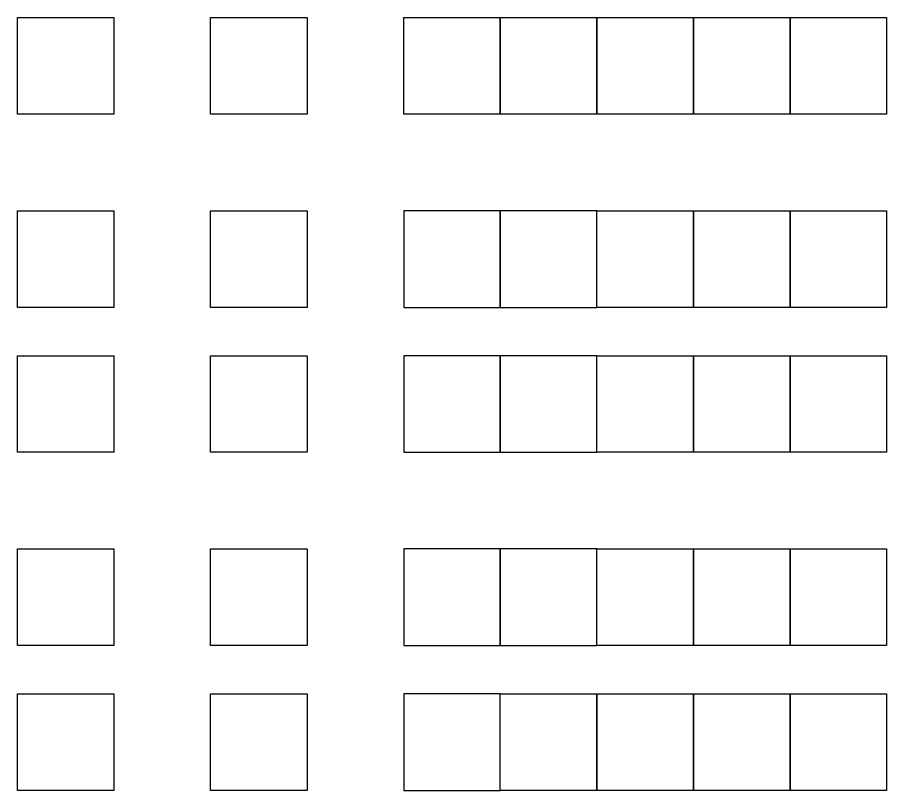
# Model space of a CAD drawing. Header units: millimetres. Extents: x -507089 to 1145492, y -1925330 to 49778.
# Drawn here: x 120697 to 345697, y -412500 to -212500 of the extents above; entities that cross this region are included whole.
import ezdxf

# ---------------------------------------------------------------- set-up
doc = ezdxf.new("R2010")
doc.units = ezdxf.units.MM
doc.header["$MEASUREMENT"] = 0
doc.layers.add('LUOI GIONG', color=160, linetype='Continuous', plot=False)

msp = doc.modelspace()

# ---------------------------------------------------------------- linework, layer by layer
at = {"layer": 'LUOI GIONG'}
for points in [[(120697, -212500), (145697, -212500), (145697, -237500), (120697, -237500)], [(170697, -212500), (195697, -212500), (195697, -237500), (170697, -237500)], [(220697, -212500), (245697, -212500), (245697, -237500), (220697, -237500)], [(245697, -212500), (270697, -212500), (270697, -237500), (245697, -237500)], [(270697, -212500), (295697, -212500), (295697, -237500), (270697, -237500)], [(295697, -212500), (320697, -212500), (320697, -237500), (295697, -237500)], [(320697, -212500), (345697, -212500), (345697, -237500), (320697, -237500)], [(120697, -262500), (145697, -262500), (145697, -287500), (120697, -287500)], [(170697, -262500), (195697, -262500), (195697, -287500), (170697, -287500)], [(220697, -287500), (245697, -287500), (245697, -262500), (220697, -262500)], [(245697, -287500), (270697, -287500), (270697, -262500), (245697, -262500)], [(270697, -262500), (295697, -262500), (295697, -287500), (270697, -287500)], [(295697, -262500), (320697, -262500), (320697, -287500), (295697, -287500)], [(320697, -262500), (345697, -262500), (345697, -287500), (320697, -287500)], [(120697, -300000), (145697, -300000), (145697, -325000), (120697, -325000)], [(170697, -300000), (195697, -300000), (195697, -325000), (170697, -325000)], [(220697, -325000), (245697, -325000), (245697, -300000), (220697, -300000)], [(245697, -325000), (270697, -325000), (270697, -300000), (245697, -300000)], [(270697, -300000), (295697, -300000), (295697, -325000), (270697, -325000)], [(295697, -300000), (320697, -300000), (320697, -325000), (295697, -325000)], [(320697, -300000), (345697, -300000), (345697, -325000), (320697, -325000)], [(120697, -350000), (145697, -350000), (145697, -375000), (120697, -375000)], [(170697, -350000), (195697, -350000), (195697, -375000), (170697, -375000)], [(220697, -375000), (245697, -375000), (245697, -350000), (220697, -350000)], [(245697, -375000), (270697, -375000), (270697, -350000), (245697, -350000)], [(270697, -350000), (295697, -350000), (295697, -375000), (270697, -375000)], [(295697, -350000), (320697, -350000), (320697, -375000), (295697, -375000)], [(320697, -350000), (345697, -350000), (345697, -375000), (320697, -375000)], [(120697, -387500), (145697, -387500), (145697, -412500), (120697, -412500)], [(170697, -387500), (195697, -387500), (195697, -412500), (170697, -412500)], [(220697, -412500), (245697, -412500), (245697, -387500), (220697, -387500)], [(245697, -387500), (270697, -387500), (270697, -412500), (245697, -412500)], [(270697, -387500), (295697, -387500), (295697, -412500), (270697, -412500)], [(295697, -387500), (320697, -387500), (320697, -412500), (295697, -412500)], [(320697, -387500), (345697, -387500), (345697, -412500), (320697, -412500)]]:
    msp.add_lwpolyline(points, close=True, dxfattribs=at)

doc.saveas('drawing.dxf')
